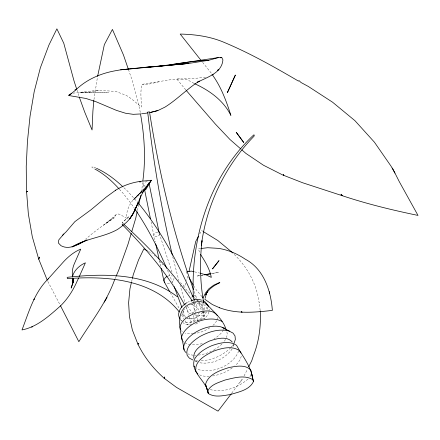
<?xml version="1.0" encoding="UTF-8"?>
<svg xmlns="http://www.w3.org/2000/svg" width="440" height="440" viewBox="0 0 440 440"><rect width="100%" height="100%" fill="white"/><g stroke="black" fill="none" stroke-linecap="round" stroke-linejoin="round"><path stroke-width="0.33" stroke-dasharray="2.2 1.65" d="M202.103 303.32L202.076 305.712L202.912 310.756M159.385 233.893C159.549 236.632 154.594 238.211 153.78 235.285L151.09 221.936M174.014 278.289L173.602 280.247L172.024 282.106M203.286 310.288C204.413 306.279 200.305 303.793 197.995 301.296M207.669 306.983L207.378 309.93L205.552 304.502M208.967 311.465L209.198 309.106L208.786 307.5M141.526 191.956L142.483 184.151L143.115 182.188M93.94 99.649L97.46 77.094M137.451 210.447L138.617 205.161M131.604 281.738L132.209 279.163M187.814 276.084L186.544 280.522M185.806 283.019L184.789 286.523L180.499 282.678M217.052 319.688L217.569 317.972L217.267 316.041M223.591 329.312L224.395 326.722M205.607 77.165L195.712 78.337L172.09 79.459L142.357 84.288C139.662 91.542 141.548 99.495 141.389 107.019L131.489 98.863L126.566 95.508L115.814 91.454L98.516 90.244L72.05 93.269M250.861 374.721L250.459 375.931L248.815 378.048M233.838 343.882L232.799 347.006L233.228 345.757L233.057 344.075M238.651 351.027C233.272 365.816 210.705 375.056 196.399 368.803M241.302 356.23L240.048 359.805L237.358 363.517L234.894 365.772M143.264 185.339C143.325 182.99 145.734 180.862 148.082 181.962M183.585 310.624C181.929 313.395 183.222 317.185 186.263 318.312M206.63 311.74C202.736 319.897 192.225 324.748 183.546 321.833M208.906 312.054L207.653 315.079L204.578 318.846M115.011 278.779L115.808 276.925M199.419 312.048L196.597 317.906L187.22 318.764M244.085 375.92L247.445 369.27M199.755 233.965L201.591 230.544L202.708 231.237M141.18 192.253C132.886 198.561 126.005 207.422 126.572 218.295L120.549 214.742L117.959 213.912L116.012 214.753L114.048 218.07L102.845 225.577L93.335 232.722L85.514 239.25M231.698 393.228L243.172 377.735M216.711 320.832L214.654 323.791L211.992 326.243M223.388 329.962L221.023 333.317L217.465 336.567L214.077 338.762M231.22 347.243L233.343 344.25M232.172 348.882C225.176 359.117 211.47 364.815 199.281 362.698M183.782 310.139L184.481 309.177M202.494 312.213C199.293 317.213 192.632 320.183 186.84 318.466M240.026 382.382L242.566 379.11M143.682 188.92L135.388 197.956L143.715 189.052M142.153 191.417L133.408 199.914L143.704 189.013M133.986 199.347L141.389 192.231M116.012 214.753L105.573 223.735L113.696 217.558L102.845 225.577M230.758 347.672C222.937 355.482 212.014 360.256 200.987 360.778M247.995 379.104C237.809 387.778 222.904 393.267 209.698 389.422M139.728 193.507L141.521 192.308M232.32 367.851C226.287 372.202 219.181 375.001 211.833 376.112M209.853 327.75C205.178 330.968 199.65 332.844 194.046 333.603M187.38 302.401L190.41 300.96M167.563 276.194L169.829 275.6L172.288 276.001M195.564 324.132L199.276 322.663M190.031 303.831L191.29 303.341M189.585 304.937C193.38 303.155 198.38 302.357 201.889 305.168M191.488 297.149L193.347 296.582M192.825 304.211L191.757 304.535L190.96 301.345M158.895 81.835L146.949 84.529L142.357 84.288M98.516 90.244L87.362 92.736L80.52 92.45L108.592 92.34L78.282 92.389M169.538 283.377L168.163 283.63L165.704 283.239M202.268 343.673L196.801 344.647L191.736 344.768M203.286 274.995L196.531 276.155L203.011 275.038M211.393 273.609L218.823 272.338L210.914 273.686M200.877 248.518L198.308 248.826L200.184 253.556M209.181 376.31L205.838 376.437L201.306 375.672L199.606 374.831M193.446 333.702L189.007 333.784L185.207 333.097M191.785 324.868L188.188 324.825L185.026 324L183.007 322.757M157.768 232.359C151.938 231.891 153.972 238.573 155.254 241.901M145.877 186.208L144.529 185.922L143.561 184.575L144.095 187.242M190.498 344.553L187.402 344.02L184.657 342.711M195.415 360.432L197.83 360.866M203.225 312.043L205.81 312.648M194.557 271.854L199.579 273.048M193.611 295.014L195.498 296.439L196.774 298.298M194.689 360.773L196.939 361.807M95.865 167.998L93.429 166.837L91.988 166.864L91.977 167.42L94.281 168.713M195.679 361.075L197.45 361.977M194.002 83.353L186.786 79.425L176.523 78.678L186.137 90.326M148.385 251.416L152.328 253.655M181.027 320.276L182.034 320.903M201.999 296.643L196.543 290.197L193.99 286.248M123.904 187.732L127.347 190.938L137.583 202.235M182.908 286.286L190.696 294.03M194.101 297.423L195.558 298.875M196.048 299.36L197.505 300.812M234.229 254.403L234.388 254.579C247.528 267.267 256.69 284.268 259.067 302.451L259.771 302.467L259.369 304.145L260.238 310.97M119.411 189.261L122.953 193.122L131.005 203.379L134.475 208.45M154.259 255.244L155.177 256.251M159.764 261.305L162.976 264.841M182.485 340.604L184.107 342.447M181.429 330.66L182.32 331.683M202.62 62.359L211.618 73.585M180.802 320.26L181.478 321.134M181.429 314.749L183.937 318.654M187.303 306.086L192.918 313.638M193.617 302.891L197.45 308.995L191.516 314.055L188.689 312.945L186.181 307.841M197.379 299.36L198.281 300.944M170.258 292.55L179.306 308.583M181.99 313.335L183.332 315.711M185.196 320.92L187.407 324.88L194.167 320.111L193.166 314.936M47.845 281.446L59.879 304.568M199.144 302.654L202.769 310.448M186.307 271.827L187.132 273.647M203.038 311.075L205.359 318.186L197.774 320.513L196.042 314.837M167.508 270.226L173.448 284.658M194.7 300.927L199.155 311.432M197.489 300.471L203.39 315.337L202.274 319.468L190.927 321.684L189.151 316.014M194.194 291.522L196.779 298.551M183.227 311.262L185.438 317.614M128.458 69.537L132.6 81.598L139.717 109.197L140.426 113.608M191.785 301.378L192.198 302.61M159.236 233.376L172.26 272.855M76.939 89.898L79.035 96.344M192.621 303.919L195.668 313.616M186.384 307.186L188.953 315.381M185.801 305.277L180.054 285.164M178.987 281.204L172.645 256.443M159.385 260.436L160.859 267.053M203.847 303.721L204.578 308.473L203.39 315.337L194.887 314.98L194.716 312.95M193.715 300.768L194.662 312.274M226.864 331.925A23.21 12.072 -24.2 0 1 226.413 337.59M225.561 339.345A23.21 12.072 -24.2 0 1 223.273 342.557M221.991 343.932A23.21 12.072 -24.2 0 1 215.397 349.091M214.847 349.426A23.21 12.072 -24.2 0 1 198.424 355.108M195.811 355.278A23.21 12.072 -24.2 0 1 194.563 355.273M193.364 355.201A23.21 12.072 -24.2 0 1 187.924 353.815M128.689 216.849L122.155 222.756L128.689 216.849"/><path stroke-width="0.66" d="M73.447 278.207L73.276 282.854L73.458 278.322M149.023 183.865L148.896 182.793M169.587 291.363L164.225 281.859C163.257 279.598 165.198 277.343 167.123 276.37M142.868 180.736C145.871 158.411 144.447 135.713 140.426 113.608M93.847 100.314L92.906 111.128L92.059 129.982L84.601 111.826L79.244 96.987M201.333 245.152L201.537 243.876M201.735 242.605L202.037 240.691C199.601 261.421 200.041 282.491 203.742 303.045M201.35 245.119C206.668 204.375 225.33 165.6 254.056 136.197L254.271 135.086L253.825 134.844C209.858 175.906 190.476 237.578 193.38 296.709M205.106 298.364L206.487 293.37L205.601 294.932L207.785 291.11L207.009 292.474C210.106 288.013 214.786 284.966 219.698 282.843L219.786 282.354L213.73 285.159L208.901 288.745L205.519 293.007L203.401 297.138M97.597 76.434L104.352 44.627L112.426 29.425L123.442 54.934L128.458 69.537M137.159 211.767L135.707 218.367L131.829 231.374M138.76 204.501L140.8 195.261M131.456 282.381L129.938 288.822L128.618 302.704L129.415 316.443L132.385 330.05L137.907 344.124C144.265 357.192 153.362 368.687 164.219 378.307L176.512 387.415L218.042 411.153L231.286 393.773M132.363 278.52L133.27 274.654L138.501 260.024L143.88 248.859L147.257 250.778M189.002 271.507L195.734 241.45L198.534 236.242M205.546 384.318C208.362 374.149 220.226 370.31 229.268 367.466C236.253 366.229 245.608 364.183 250.921 370.26L253.429 381.623C249.414 390.093 238.48 392.018 230.318 394.548C223.201 395.632 214.819 397.766 208.34 393.564L205.546 384.318L208.34 393.564C206.932 381.073 190.058 372.57 194.425 359.332C198.181 352.786 204.892 348.716 211.624 345.757C219.412 342.975 229.064 340.357 236.539 345.274C242.572 356.417 251.504 366.718 252.819 379.704C244.558 374.445 233.789 378.026 224.972 380.039C218.724 382.586 210.056 384.599 207.559 391.661M131.246 233.327L127.952 244.382L118.729 270.149L116.072 276.309M234.047 343.255L235.351 339.405L235.015 335.945L233.046 333.118L222.139 327.327M114.747 279.395C106.672 302.22 91.526 321.365 78.848 341.688L60.495 305.75M78.617 277.998L76.885 281.699C72.892 290.692 67.496 299.129 60.407 305.998C49.214 315.843 37.23 326.959 22 329.94C28.902 311.982 34.139 292.716 48.306 278.746L63.701 261.608C68.53 256.443 74.118 251.806 80.734 249.139L74.074 264.369A23.595 22.413 -35.2 0 0 72.369 275.121L72.408 276.914C73.865 270.479 79.58 265.315 85.415 262.818L79.162 276.81M248.672 366.856L251.724 360.811L253.633 355.13C259.078 341.11 261.063 325.952 260.238 310.97M143.396 191.351C137.313 202.373 134.75 216.244 124.24 224.24M62.53 235.257L66.099 231.847L74.85 221.667L91.102 209.704L106.392 196.955L115.726 190.168C123.206 185.543 131.621 182.606 140.322 181.379L151.322 180.268L145.976 189.327L143.187 191.191M104.242 302.132L107.052 297.539M146.949 185.587L149.727 182.617M63.877 233.981L58.911 239.723L58.636 240.719L58.438 243.04L60.995 245.702C69.867 250.553 78.93 243.738 87.026 239.96L72.017 246.934C85.96 238.315 102.916 237.501 117.117 229.68C119.312 228.338 121.297 226.699 123.277 225.06M143.858 189.86L145.833 187.963L144.507 189.206M139.832 113.993L133.204 114.329L125.499 113.229L116.402 110.363L95.948 101.701L85.965 98.472L68.827 95.524L75.669 90.09L74.904 89.92L76.312 89.474C86.625 79.514 100.359 73.596 114.356 70.939L120.615 69.823L143.16 67.502L188.749 63.421L208.797 60.275L218.213 57.607L221.738 57.442L222.915 59.879C221.859 73.15 207.136 77.127 197.389 82.28L199.254 81.109C187.072 88.858 177.133 99.578 164.852 107.184L157.878 110.561L149.958 112.547M68.827 95.524L68.91 95.04L71.346 93.687M78.59 244.216L80.272 243.073M186.802 302.753C181.313 305.69 175.714 313.588 180.351 319.402M190.031 303.831C172.09 312.164 182.397 335.583 184.085 349.927M191.923 303.094C196.658 301.114 202.697 300.806 206.872 304.216C213.785 312.318 223.344 319.347 226.215 330.044M191.043 300.718C194.365 299.475 198.187 299.007 201.608 300.141M211.921 74.833L213.186 74.371M31.553 327.096L32.571 326.777M150.849 112.36L157.878 110.561M204.633 274.764L210.716 273.724M204.325 274.813L210.26 273.801M147.356 113.009L141.521 113.839M173.795 64.279L218.213 57.607M147.818 112.096L149.501 111.854C159.06 172.194 172.706 232.084 193.49 289.608M186.962 271.739L191.422 271.106L193.93 271.706M143.16 67.502C165.209 66.677 186.769 61.083 208.797 60.275M201.52 248.446L207.636 247.72L218.471 248.364C228.085 249.854 237.281 253.77 245.316 259.221C263.725 268.884 270.875 290.576 272.36 310.398C254.832 312.384 236.572 314.182 219.654 307.791L212.355 304.552L204.853 299.272M159.44 66.248L188.749 63.421L120.615 69.823M144.941 67.359L150.387 66.957M229.559 331.127C219.538 328.306 208.956 331.7 200.068 336.43C193.727 340.456 184.948 346.797 187.187 355.421L189.365 358.144L193.001 359.997M200.206 273.196L206.382 275.038L211.316 277.393C209.693 268.966 205.194 261.569 200.552 254.48M96.476 168.289C106.337 172.75 115.099 179.394 122.92 186.819M222.085 321.442C209.242 314.617 185.592 322.889 181.472 337.266L182.078 340.148M194.607 83.683C209.517 90.481 223.454 100.419 230.89 115.396C226.347 101.118 221.199 87.016 212.316 74.751M94.859 169.037C104.088 173.943 112.008 181.044 118.971 188.782M203.269 231.578L217.844 240.526L232.941 253.011M202.868 300.493L205.343 302.099L208.511 306.433M177.436 296.819C146.443 273.081 104.5 273.24 67.452 277.299L67.144 277.668L67.485 278.669C106.425 275.677 153.142 279.065 179.355 312.015M240.768 148.935L229.977 139.508L215.341 124.036L186.137 90.326M241.797 149.831L245.905 153.417L263.489 165.253L282.607 174.928L302.687 182.776L342.342 195.729C367.092 203.979 392.469 210.139 418 215.413L399.168 181.445L392.398 168.041M202.472 297.083L203.429 297.957M192.154 295.482L193.617 296.94M197.912 373.989L195.888 371.492C194.024 361.031 206.019 354.767 213.95 351.005C221.837 348.194 231.594 345.505 239.179 350.444L241.01 353.034M137.995 202.747C162.069 231.853 179.619 265.744 194.436 300.305M193.837 366.036L194.639 367.032M201.339 60.753L180.202 34.067C195.25 34.397 210.447 36.487 224.345 42.471C250.074 53.235 274.45 67.04 298.502 81.114L299.019 80.608L301.026 82.517L308.303 86.449L332.563 102.201L354.943 120.681L374.429 142.203L391 166.111L394.95 173.118M217.162 315.398C212.014 308.418 201.586 311.13 194.601 313.429C188.54 316.091 181.308 319.957 180.004 327.085L180.538 329.637M164.225 281.859L164.813 282.645M232.304 342.045C226.732 335.566 216.441 338.663 209.479 341.039C202.703 344.245 192.726 349.498 193.842 358.314M134.86 209.011C147.626 227.535 157.817 247.72 166.7 268.351M192.121 300.636C172.86 271.926 148.643 246.895 123.145 223.685L122.144 224.494C146.091 248.655 168.586 274.852 184.718 304.981M193.259 285.12L188.969 277.596M47.284 280.231L38.709 259.089L32.302 236.753L28.352 213.939L26.472 190.46L26.246 166.243L27.44 141.455L30.008 116.446L34.183 91.729L40.354 67.804L48.917 45.062L56.887 28.848L63.784 43.279L74.008 80.872L76.731 89.254M174.18 286.55L181.902 307.45M206.976 304.31L207.251 305.382M172.343 255.123C161.145 208.049 153.23 160.237 147.703 112.178M251.46 372.911L253.429 381.623M155.694 243.887L159.088 259.111M161.156 268.378L163.961 280.957M72.65 278.058L72.897 279.197L72.71 278.284M149.045 183.315L159.247 233.228M144.634 189.91L150.414 218.603M269.363 291.638L269.632 293.607M185.955 352.517A23.21 12.072 -24.2 0 1 195.635 332.261A23.21 12.072 -24.2 0 1 224.785 328.851M72.952 279.851L72.655 283.443L72.952 279.851M73.216 278.553L72.831 283.151L73.216 278.553M72.517 283.965L71.198 287.952L72.517 283.965M164.676 377.064L164.219 378.307L164.676 377.064M115.726 190.168L115.599 190.504L115.726 190.168M39.452 257.191L38.709 259.089L39.496 257.202M138.083 202.813L134.547 210.524L138.083 202.813M227.579 92.18L227.42 92.565L235.373 75.042L227.579 92.18M135.603 208.736L132 215.694L135.603 208.736M140.322 181.379L139.986 182.05L140.322 181.379M132.732 214.313L129.641 218.9L132.732 214.313M151.322 180.268L142.203 192.88L151.322 180.296M212.526 268.857L218.939 260.728L212.526 268.857M341.077 194.249L342.342 195.729L341.077 194.249M241.637 311.652L241.929 312.235L241.637 311.652M138.776 343.425L137.907 344.124L138.787 343.437M34.26 299.068L33.814 299.343L34.26 299.079M27.693 191.334L26.593 191.889L27.704 191.356M218.834 69.63L217.608 70.219L218.834 69.63M221.738 57.442L220.198 57.778L221.738 57.442M283.316 174.658L283.789 175.412L283.316 174.658M48.62 278.834L48.306 278.746L48.615 278.839M243.667 142.395L236.253 132.336L243.667 142.395M219.654 307.791L219.643 307.357L219.654 307.791"/></g></svg>
